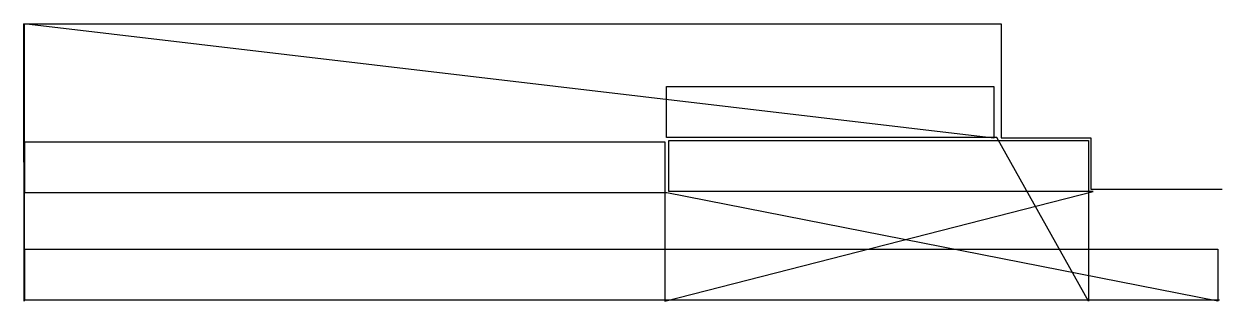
# Model space of a CAD drawing. Header units: metres. Extents: x 0 to 12000, y 0 to 2771.
import ezdxf

# ---------------------------------------------------------------- set-up
doc = ezdxf.new("R2010")
doc.units = ezdxf.units.M

msp = doc.modelspace()

# ---------------------------------------------------------------- linework, layer by layer
at = {"layer": 'TOOL_0'}
for p, q in [((9713.944, 1629.853), (0, 2771.213)), ((0, 2771.213), (1, 2771.213)), ((1, 0), (0, 2771.213)), ((0, 2771.213), (1, 2771.213)), ((1, 2771.213), (1, 0)), ((1, 2771.213), (9788.001, 2771.213)), ((9788.001, 2771.213), (9788.001, 1633.463)), ((6434.944, 1635.523), (6434.944, 2145.523)), ((6434.944, 2145.523), (9713.944, 2145.523)), ((9713.944, 2145.523), (9713.944, 1635.523)), ((8, 1083.547), (8, 1593.547)), ((8, 1593.547), (6419.4, 1593.547)), ((6419.4, 1593.547), (6419.4, 1083.547)), ((9713.944, 1635.523), (6434.944, 1635.523)), ((6458.227, 1095.966), (6458.227, 1605.966)), ((6458.227, 1605.966), (10663.227, 1605.966)), ((9745.151, 1635.523), (9713.944, 1635.523)), ((9713.944, 1635.523), (9713.944, 1629.853)), ((10663.227, 0), (9745.151, 1635.523)), ((9788.001, 1633.463), (10685.685, 1633.463)), ((10663.227, 1605.966), (10663.227, 1095.966)), ((10685.685, 1633.463), (10685.685, 1117.749)), ((6419.4, 1083.547), (8, 1083.547)), ((6419.4, 0), (10710.8, 1095.966)), ((6440.067, 1083.547), (6419.4, 1083.547)), ((6419.4, 1083.547), (6419.4, 1078.176)), ((11958, 0), (6440.067, 1083.547)), ((10663.227, 1095.966), (6458.227, 1095.966)), ((10710.8, 1095.966), (10663.227, 1095.966)), ((10663.227, 1095.966), (10663.227, 1089.641)), ((10663.227, 1089.641), (10663.227, 0)), ((10685.685, 1117.749), (11999, 1117.749)), ((11999, 1117.749), (12000, 1117.749)), ((6419.4, 1078.176), (6419.4, 0)), ((8, 8.001), (8, 518.001)), ((8, 518.001), (11958, 518.001)), ((11958, 518.001), (11958, 8.001)), ((11958, 8.001), (8, 8.001)), ((11974.706, 8.001), (11958, 8.001)), ((11958, 8.001), (11958, 3.006)), ((11958, 3.006), (11958, 0))]:
    msp.add_line(p, q, dxfattribs=at)

doc.saveas('drawing.dxf')
